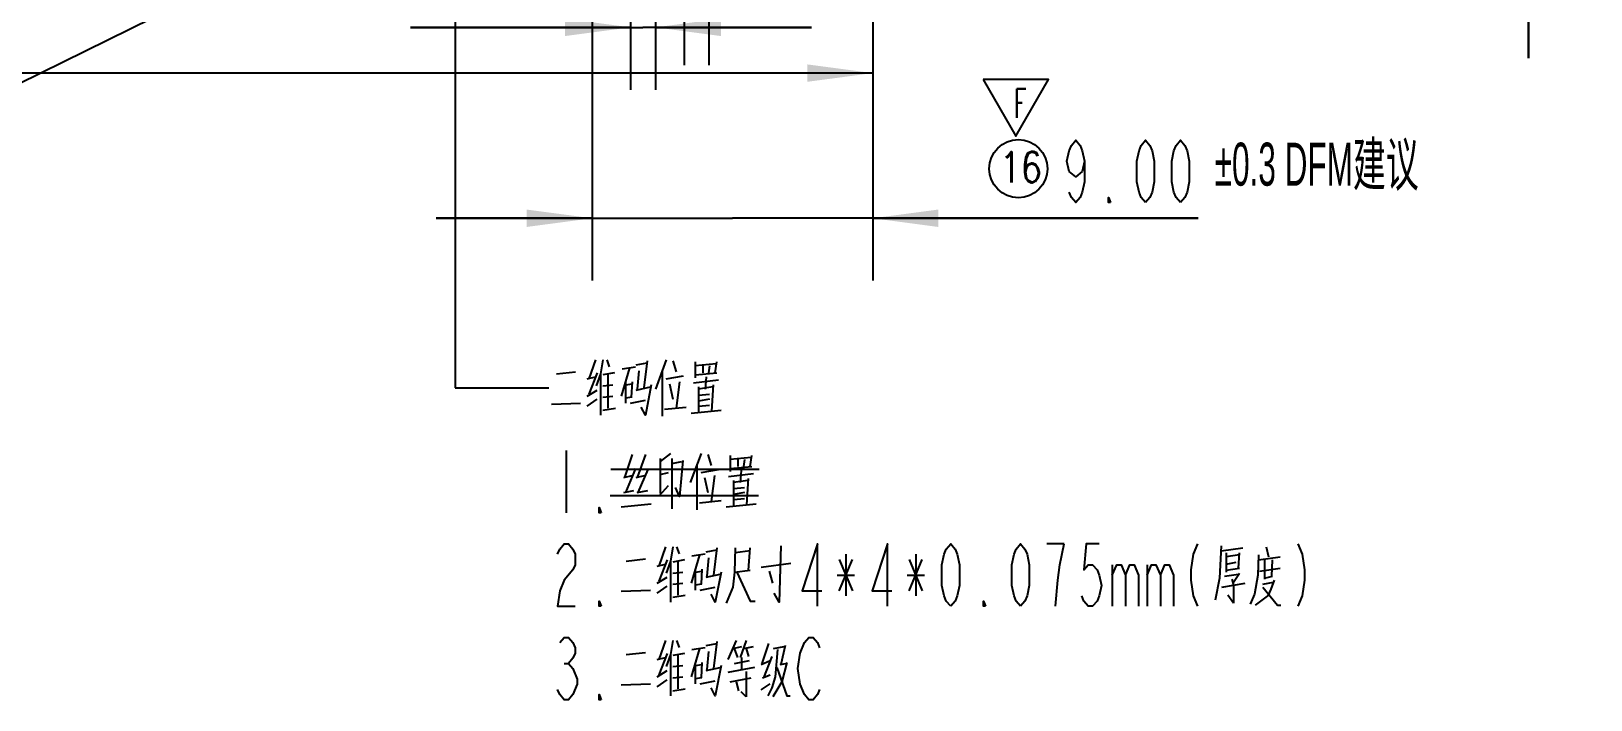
# Model space of a CAD drawing. Header units: millimetres. Extents: x 0 to 210, y 0 to 297.
# Drawn here: x 104.85 to 154.84, y 81.4 to 102.84 of the extents above; entities that cross this region are included whole.
import ezdxf
from ezdxf.enums import TextEntityAlignment as Align

# ---------------------------------------------------------------- set-up
doc = ezdxf.new("R2010")
doc.units = ezdxf.units.MM
doc.header["$LTSCALE"] = 19.36
doc.layers.get('0').update_dxf_attribs({"linetype": 'CONTINUOUS'})
doc.layers.add('備註', color=1, linetype='CONTINUOUS')
doc.styles.get("Standard").update_dxf_attribs({"font": 'SIMPLEX.SHX', "width": 0.56})
doc.dimstyles.new('DIMSTYLE_2', dxfattribs={"dimtxt": 2, "dimasz": 2.1, "dimexe": 2, "dimexo": 0.35, "dimgap": 0.5, "dimtad": 1, "dimzin": 0, "dimdsep": 46, "dimtxsty": 'Standard', "dimcen": 0.09, "dimazin": 0, "dimtol": 1, "dimtp": 0.12, "dimtm": 0.12, "dimtfac": 1, "dimtofl": 0, "dimtmove": 0, "dimatfit": 3, "dimfxl": 0, "dimtolj": 1, "dimtzin": 0, "dimarcsym": 0})
doc.dimstyles.new('DIMSTYLE_3', dxfattribs={"dimtxt": 2, "dimasz": 2.1, "dimexe": 2, "dimexo": 0.35, "dimgap": 0.5, "dimtad": 1, "dimzin": 0, "dimdsep": 46, "dimtxsty": 'Standard', "dimcen": 0.09, "dimazin": 0, "dimtp": 0.01, "dimtm": 0.01, "dimtfac": 1, "dimtofl": 0, "dimtmove": 0, "dimatfit": 3, "dimfxl": 0, "dimtolj": 1, "dimtzin": 0, "dimarcsym": 0})
doc.dimstyles.get("Standard").update_dxf_attribs({"dimtxt": 2, "dimasz": 2.1, "dimexe": 2, "dimexo": 0.35, "dimtad": 1, "dimzin": 0, "dimdsep": 46, "dimtxsty": 'Standard', "dimcen": 0.09, "dimazin": 0, "dimtol": 1, "dimtp": 0.01, "dimtm": 0.01, "dimtfac": 1, "dimtofl": 0, "dimtmove": 0, "dimatfit": 3, "dimfxl": 0, "dimtolj": 1, "dimtzin": 0, "dimarcsym": 0})

# ---------------------------------------------------------------- blocks, each defined once
blk = doc.blocks.new('_FILLED')
at = {"color": 0, "linetype": 'ByBlock'}
blk.add_solid([(0, 0), (-1, 0.133), (-1, -0.133)], dxfattribs=at)
blk = doc.blocks.new('*D144')
at = {"color": 2}
for p, q in [((48.006, 107.628), (48.006, 99.498)), ((131.826, 107.628), (131.826, 99.498)), ((48.006, 101.498), (89.916, 101.498)), ((131.826, 101.498), (89.916, 101.498))]:
    blk.add_line(p, q, dxfattribs=at)
at = {"color": 2, "xscale": 2.1, "yscale": 2.1, "zscale": 2.1, "rotation": 180}
blk.add_blockref('_FILLED', (48.006, 101.498), dxfattribs=at)
at = {"color": 2, "xscale": 2.1, "yscale": 2.1, "zscale": 2.1}
blk.add_blockref('_FILLED', (131.826, 101.498), dxfattribs=at)
blk = doc.blocks.new('*D255')
at = {"color": 2}
for p, q in [((152.84, 120.578), (152.84, 125.578)), ((152.84, 125.578), (152.84, 113.778)), ((131.176, 120.578), (154.84, 120.578)), ((152.84, 101.978), (152.84, 113.778)), ((131.176, 106.978), (154.84, 106.978)), ((152.84, 106.978), (152.84, 101.978))]:
    blk.add_line(p, q, dxfattribs=at)
at = {"color": 2, "xscale": 2.1, "yscale": 2.1, "zscale": 2.1}
for p, rotation in [((152.84, 120.578), 270), ((152.84, 106.978), 90)]:
    blk.add_blockref('_FILLED', p, dxfattribs=dict(at, rotation=rotation))
blk = doc.blocks.new('*D242727')
at = {"color": 2}
for p, q in [((124.059, 106.628), (124.059, 100.965)), ((124.859, 106.628), (124.859, 100.965)), ((124.059, 102.965), (117.008, 102.965)), ((117.008, 102.965), (124.459, 102.965)), ((129.859, 102.965), (124.459, 102.965)), ((124.859, 102.965), (129.859, 102.965))]:
    blk.add_line(p, q, dxfattribs=at)
at = {"color": 2, "xscale": 2.1, "yscale": 2.1, "zscale": 2.1}
blk.add_blockref('_FILLED', (124.059, 102.965), dxfattribs=at)
at = {"color": 2, "xscale": 2.1, "yscale": 2.1, "zscale": 2.1, "rotation": 180}
blk.add_blockref('_FILLED', (124.859, 102.965), dxfattribs=at)
blk = doc.blocks.new('*D252828')
at = {"color": 2}
for p, q in [((125.775, 106.628), (125.775, 101.755)), ((126.575, 106.628), (126.575, 101.755)), ((125.775, 103.755), (120.775, 103.755)), ((120.775, 103.755), (126.175, 103.755)), ((138.417, 103.755), (126.175, 103.755)), ((126.575, 103.755), (138.417, 103.755))]:
    blk.add_line(p, q, dxfattribs=at)
at = {"color": 2, "xscale": 2.1, "yscale": 2.1, "zscale": 2.1}
blk.add_blockref('_FILLED', (125.775, 103.755), dxfattribs=at)
at = {"color": 2, "xscale": 2.1, "yscale": 2.1, "zscale": 2.1, "rotation": 180}
blk.add_blockref('_FILLED', (126.575, 103.755), dxfattribs=at)
blk = doc.blocks.new('*D313434')
at = {"color": 2}
for p, q in [((131.826, 107.628), (131.826, 94.843)), ((122.83, 106.628), (122.83, 94.843)), ((122.83, 96.843), (117.83, 96.843)), ((117.83, 96.843), (127.328, 96.843)), ((142.25, 96.843), (127.328, 96.843)), ((131.826, 96.843), (142.25, 96.843))]:
    blk.add_line(p, q, dxfattribs=at)
at = {"color": 2, "xscale": 2.1, "yscale": 2.1, "zscale": 2.1}
blk.add_blockref('_FILLED', (122.83, 96.843), dxfattribs=at)
at = {"color": 2, "xscale": 2.1, "yscale": 2.1, "zscale": 2.1, "rotation": 180}
blk.add_blockref('_FILLED', (131.826, 96.843), dxfattribs=at)

msp = doc.modelspace()

# ---------------------------------------------------------------- linework, layer by layer
at = {"color": 2}
for p, q in [((122.937, 92.303), (122.723, 91.69)), ((123.39, 92.077), (123.31, 92.303)), ((124.03, 92.045), (123.763, 91.142)), ((123.79, 92.013), (124.217, 92.077)), ((124.243, 92.142), (124.59, 92.206)), ((124.59, 92.271), (124.483, 91.4)), ((125.203, 92.303), (124.857, 91.367)), ((125.416, 92.271), (125.523, 91.916)), ((126.136, 92.238), (126.136, 91.722)), ((126.803, 92.174), (126.136, 92.109)), ((126.377, 92.109), (126.377, 91.884)), ((126.59, 92.109), (126.563, 91.884)), ((126.776, 91.884), (126.83, 92.238)), ((121.683, 91.851), (122.297, 91.916)), ((122.67, 91.69), (122.937, 91.755)), ((122.99, 91.884), (122.723, 91.206)), ((123.097, 91.819), (123.097, 90.529)), ((123.55, 91.884), (123.177, 91.819)), ((123.177, 91.464), (123.496, 91.496)), ((123.337, 91.851), (123.337, 90.755)), ((123.896, 91.593), (123.896, 90.916)), ((123.896, 91.496), (124.11, 91.529)), ((124.11, 91.593), (124.083, 91.109)), ((124.323, 91.948), (124.27, 91.367)), ((125.07, 91.916), (125.07, 90.496)), ((125.203, 91.69), (125.763, 91.787)), ((125.31, 91.529), (125.416, 91.045)), ((125.63, 91.593), (125.523, 90.755)), ((126.083, 91.561), (126.883, 91.658)), ((126.136, 91.819), (126.83, 91.884)), ((126.483, 91.755), (126.457, 91.367)), ((126.67, 90.658), (126.723, 91.496)), ((122.67, 91.142), (122.99, 91.335)), ((122.67, 90.819), (122.99, 91.045)), ((123.177, 91.109), (123.496, 91.142)), ((124.11, 91.109), (123.896, 91.077)), ((124.057, 90.916), (124.536, 91.013)), ((124.243, 91.335), (124.697, 91.432)), ((126.697, 91.432), (126.243, 91.367)), ((126.243, 91.432), (126.243, 90.593)), ((126.243, 91.174), (126.59, 91.206)), ((126.59, 91.045), (126.243, 90.98)), ((121.523, 90.884), (122.457, 90.916)), ((123.177, 90.69), (123.577, 90.755)), ((125.15, 90.722), (125.843, 90.787)), ((126.003, 90.593), (126.963, 90.69)), ((126.243, 90.819), (126.59, 90.851)), ((122.003, 89.4), (122.003, 87.4)), ((124.11, 89.271), (123.87, 88.529)), ((124.536, 89.271), (124.27, 88.529)), ((125.337, 89.303), (125.016, 89.045)), ((125.016, 89.142), (125.016, 88.013)), ((125.39, 89.142), (125.39, 87.529)), ((125.39, 88.98), (125.71, 89.045)), ((126.323, 89.303), (125.977, 88.367)), ((126.536, 89.271), (126.643, 88.916)), ((127.257, 89.238), (127.257, 88.722)), ((127.923, 89.174), (127.257, 89.109)), ((127.497, 89.109), (127.497, 88.884)), ((127.71, 89.109), (127.683, 88.884)), ((127.897, 88.884), (127.95, 89.238)), ((123.843, 88.529), (124.11, 88.593)), ((124.217, 88.819), (123.896, 88.045)), ((124.243, 88.529), (124.51, 88.593)), ((124.617, 88.787), (124.297, 88.045)), ((125.016, 88.626), (125.283, 88.69)), ((126.19, 88.916), (126.19, 87.496)), ((126.323, 88.69), (126.883, 88.787)), ((126.43, 88.529), (126.536, 88.045)), ((126.75, 88.593), (126.643, 87.755)), ((127.203, 88.561), (128.003, 88.658)), ((127.257, 88.819), (127.95, 88.884)), ((127.603, 88.755), (127.577, 88.367)), ((127.79, 87.658), (127.843, 88.496)), ((123.843, 88.045), (124.163, 88.109)), ((124.27, 88.045), (124.617, 88.109)), ((124.99, 87.948), (125.283, 88.271)), ((127.817, 88.432), (127.363, 88.367)), ((127.363, 88.432), (127.363, 87.593)), ((127.363, 88.174), (127.71, 88.206)), ((127.71, 88.045), (127.363, 87.98)), ((123.763, 87.593), (124.723, 87.69)), ((126.27, 87.722), (126.963, 87.787)), ((127.123, 87.593), (128.083, 87.69)), ((127.363, 87.819), (127.71, 87.851)), ((125.177, 86.303), (124.963, 85.69)), ((125.63, 86.077), (125.55, 86.303)), ((126.27, 86.045), (126.003, 85.142)), ((126.03, 86.013), (126.457, 86.077)), ((126.483, 86.142), (126.83, 86.206)), ((126.83, 86.271), (126.723, 85.4)), ((127.897, 86.174), (127.416, 86.109)), ((127.843, 85.561), (127.897, 86.271)), ((130.963, 86.066), (130.963, 84.733)), ((133.203, 86.066), (133.203, 84.733)), ((137.963, 86.4), (137.403, 86.4)), ((142.99, 86.174), (143.683, 86.271)), ((143.15, 86.109), (143.15, 85.496)), ((143.577, 86.045), (143.15, 85.98)), ((143.55, 85.626), (143.577, 86.109)), ((144.43, 86.303), (144.51, 85.98)), ((123.923, 85.851), (124.536, 85.916)), ((124.91, 85.69), (125.177, 85.755)), ((125.23, 85.884), (124.963, 85.206)), ((125.337, 85.819), (125.337, 84.529)), ((125.79, 85.884), (125.416, 85.819)), ((125.416, 85.464), (125.737, 85.496)), ((125.577, 85.851), (125.577, 84.755)), ((126.136, 85.593), (126.136, 84.916)), ((126.136, 85.496), (126.35, 85.529)), ((126.35, 85.593), (126.323, 85.109)), ((126.563, 85.948), (126.51, 85.367)), ((127.39, 85.496), (127.897, 85.561)), ((128.243, 85.658), (129.203, 85.787)), ((128.617, 85.142), (128.51, 85.529)), ((130.753, 85.9), (131.173, 84.9)), ((130.753, 84.9), (131.173, 85.9)), ((132.993, 85.9), (133.413, 84.9)), ((132.993, 84.9), (133.413, 85.9)), ((139.503, 85.733), (139.503, 84.4)), ((140.623, 85.733), (140.623, 84.4)), ((143.15, 85.755), (143.47, 85.819)), ((143.15, 85.561), (143.577, 85.626)), ((144.19, 85.884), (144.883, 85.98)), ((144.217, 85.529), (144.883, 85.626)), ((144.376, 85.884), (144.376, 85.271)), ((144.617, 85.367), (144.643, 85.884)), ((124.91, 85.142), (125.23, 85.335)), ((124.91, 84.819), (125.23, 85.045)), ((125.416, 85.109), (125.737, 85.142)), ((126.35, 85.109), (126.136, 85.077)), ((126.296, 84.916), (126.776, 85.013)), ((126.483, 85.335), (126.937, 85.432)), ((130.683, 85.4), (131.243, 85.4)), ((132.923, 85.4), (133.483, 85.4)), ((143.016, 85.013), (143.763, 85.142)), ((143.097, 85.367), (143.55, 85.432)), ((143.363, 85.142), (143.577, 85.464)), ((144.323, 85.109), (144.67, 85.174)), ((144.376, 85.303), (144.643, 85.367)), ((123.763, 84.884), (124.697, 84.916)), ((125.416, 84.69), (125.817, 84.755)), ((143.39, 84.496), (143.203, 84.755)), ((144.51, 84.755), (144.083, 84.432)), ((125.177, 83.303), (124.963, 82.69)), ((125.63, 83.077), (125.55, 83.303)), ((126.27, 83.045), (126.003, 82.142)), ((126.03, 83.013), (126.457, 83.077)), ((126.483, 83.142), (126.83, 83.206)), ((126.83, 83.271), (126.723, 82.4)), ((127.443, 83.303), (127.176, 82.69)), ((127.337, 83.045), (127.63, 83.109)), ((127.497, 82.755), (127.39, 83.045)), ((127.763, 83.303), (127.577, 82.755)), ((127.683, 83.045), (128.003, 83.109)), ((127.763, 83.045), (127.843, 82.787)), ((128.483, 83.206), (128.27, 82.561)), ((128.643, 83.045), (128.99, 83.109)), ((129.017, 83.142), (128.883, 82.529)), ((121.933, 82.566), (122.073, 82.566)), ((123.923, 82.851), (124.536, 82.916)), ((124.91, 82.69), (125.177, 82.755)), ((125.23, 82.884), (124.963, 82.206)), ((125.337, 82.819), (125.337, 81.529)), ((125.79, 82.884), (125.416, 82.819)), ((125.416, 82.464), (125.737, 82.496)), ((125.577, 82.851), (125.577, 81.755)), ((126.136, 82.593), (126.136, 81.916)), ((126.136, 82.496), (126.35, 82.529)), ((126.35, 82.593), (126.323, 82.109)), ((126.563, 82.948), (126.51, 82.367)), ((127.39, 82.561), (127.87, 82.658)), ((127.63, 82.367), (127.63, 82.755)), ((128.243, 82.529), (128.536, 82.658)), ((128.59, 82.787), (128.323, 82.109)), ((128.857, 82.529), (129.043, 82.561)), ((124.91, 82.142), (125.23, 82.335)), ((124.91, 81.819), (125.23, 82.045)), ((125.416, 82.109), (125.737, 82.142)), ((126.35, 82.109), (126.136, 82.077)), ((126.296, 81.916), (126.776, 82.013)), ((126.483, 82.335), (126.937, 82.432)), ((128.03, 82.432), (127.176, 82.271)), ((127.257, 81.98), (127.923, 82.109)), ((127.763, 82.303), (127.763, 81.496)), ((128.296, 82.109), (128.536, 82.206)), ((123.763, 81.884), (124.697, 81.916)), ((125.416, 81.69), (125.817, 81.755)), ((127.443, 81.98), (127.523, 81.69)), ((127.763, 81.496), (127.603, 81.658)), ((128.243, 81.722), (128.536, 81.916))]:
    msp.add_line(p, q, dxfattribs=at)
for points in [[(138.61, 98.676), (138.54, 98.343), (138.33, 98.176), (138.12, 98.343), (138.05, 98.676), (138.12, 99.009), (138.19, 99.176), (138.33, 99.343), (138.47, 99.176), (138.54, 99.009), (138.61, 98.676), (138.61, 98.009), (138.54, 97.676), (138.47, 97.509), (138.33, 97.343), (138.19, 97.509), (138.12, 97.676)], [(140.57, 97.343), (140.43, 97.509), (140.36, 97.676), (140.29, 98.009), (140.29, 98.676), (140.36, 99.009), (140.43, 99.176), (140.57, 99.343), (140.71, 99.176), (140.78, 99.009), (140.85, 98.676), (140.85, 98.009), (140.78, 97.676), (140.71, 97.509), (140.57, 97.343)], [(141.69, 97.343), (141.55, 97.509), (141.48, 97.676), (141.41, 98.009), (141.41, 98.676), (141.48, 99.009), (141.55, 99.176), (141.69, 99.343), (141.83, 99.176), (141.9, 99.009), (141.97, 98.676), (141.97, 98.009), (141.9, 97.676), (141.83, 97.509), (141.69, 97.343)], [(139.45, 97.343), (139.38, 97.343), (139.38, 97.509), (139.45, 97.343)], [(123.177, 92.303), (123.097, 91.851), (122.963, 91.464)], [(124.723, 91.496), (124.536, 90.529), (124.403, 90.787)], [(125.737, 89.077), (125.63, 87.916), (125.497, 88.206)], [(123.123, 87.4), (123.053, 87.4), (123.053, 87.566), (123.123, 87.4)], [(121.723, 86.066), (121.793, 86.233), (121.933, 86.4), (122.073, 86.4), (122.213, 86.233), (122.283, 86.066), (122.283, 85.733), (122.213, 85.566), (121.933, 85.233)], [(125.416, 86.303), (125.337, 85.851), (125.203, 85.464)], [(127.416, 86.271), (127.39, 85.496), (127.337, 85.013), (127.123, 84.496)], [(128.883, 86.335), (128.83, 84.529), (128.67, 84.819)], [(130.053, 84.4), (130.053, 86.4), (129.563, 84.9), (130.193, 84.9)], [(132.293, 84.4), (132.293, 86.4), (131.803, 84.9), (132.433, 84.9)], [(134.323, 84.4), (134.183, 84.566), (134.113, 84.733), (134.043, 85.066), (134.043, 85.733), (134.113, 86.066), (134.183, 86.233), (134.323, 86.4), (134.463, 86.233), (134.533, 86.066), (134.603, 85.733), (134.603, 85.066), (134.533, 84.733), (134.463, 84.566), (134.323, 84.4)], [(136.563, 84.4), (136.423, 84.566), (136.353, 84.733), (136.283, 85.066), (136.283, 85.733), (136.353, 86.066), (136.423, 86.233), (136.563, 86.4), (136.703, 86.233), (136.773, 86.066), (136.843, 85.733), (136.843, 85.066), (136.773, 84.733), (136.703, 84.566), (136.563, 84.4)], [(137.683, 84.4), (137.753, 85.233), (137.823, 85.733), (137.963, 86.4)], [(139.083, 86.4), (138.663, 86.4), (138.593, 85.566), (138.733, 85.733), (138.873, 85.733), (139.013, 85.566), (139.083, 85.4), (139.153, 85.066), (139.083, 84.733), (139.013, 84.566), (138.873, 84.4), (138.733, 84.4), (138.593, 84.566), (138.523, 84.733)], [(142.233, 86.4), (142.093, 86.066), (142.023, 85.566), (142.023, 85.233), (142.093, 84.733), (142.233, 84.4)], [(142.99, 86.335), (142.937, 85.303), (142.803, 84.593)], [(144.19, 86.045), (144.163, 85.4), (144.057, 84.787), (143.923, 84.464)], [(145.453, 86.4), (145.593, 86.066), (145.663, 85.566), (145.663, 85.233), (145.593, 84.733), (145.453, 84.4)], [(126.963, 85.496), (126.776, 84.529), (126.643, 84.787)], [(127.47, 85.496), (127.897, 84.561), (128.056, 84.561)], [(139.503, 85.4), (139.643, 85.733), (139.783, 85.733), (139.923, 85.4), (139.923, 84.4)], [(139.923, 85.4), (140.063, 85.733), (140.203, 85.733), (140.343, 85.4), (140.343, 84.4)], [(140.623, 85.4), (140.763, 85.733), (140.903, 85.733), (141.043, 85.4), (141.043, 84.4)], [(141.043, 85.4), (141.183, 85.733), (141.323, 85.733), (141.463, 85.4), (141.463, 84.4)], [(121.933, 85.233), (121.793, 84.9), (121.723, 84.4), (122.283, 84.4)], [(143.337, 85.271), (143.39, 85.077), (143.39, 84.496)], [(144.323, 85.013), (144.803, 84.432), (144.91, 84.432)], [(144.51, 84.755), (144.59, 84.948), (144.697, 85.238)], [(123.123, 84.4), (123.053, 84.4), (123.053, 84.566), (123.123, 84.4)], [(135.443, 84.4), (135.373, 84.4), (135.373, 84.566), (135.443, 84.4)], [(121.793, 83.233), (121.933, 83.4), (122.073, 83.4), (122.213, 83.233), (122.283, 83.066), (122.283, 82.9), (122.213, 82.733), (122.073, 82.566), (122.213, 82.4)], [(125.416, 83.303), (125.337, 82.851), (125.203, 82.464)], [(128.776, 83.013), (128.697, 82.142), (128.59, 81.787), (128.457, 81.529)], [(129.633, 81.566), (129.493, 81.9), (129.423, 82.4), (129.493, 82.9), (129.633, 83.233)], [(129.633, 83.233), (129.773, 83.4), (129.913, 83.4), (130.053, 83.233), (130.123, 83.066)], [(126.963, 82.496), (126.776, 81.529), (126.643, 81.787)], [(129.07, 82.593), (128.91, 81.98), (128.617, 81.496)], [(122.213, 82.4), (122.353, 82.066), (122.353, 81.9)], [(128.75, 82.432), (129.07, 81.529), (129.176, 81.529)], [(122.353, 81.9), (122.213, 81.566), (122.073, 81.4), (121.933, 81.4), (121.793, 81.566), (121.723, 81.733)], [(123.123, 81.4), (123.053, 81.4), (123.053, 81.566), (123.123, 81.4)], [(130.123, 81.733), (130.053, 81.566), (129.913, 81.4), (129.773, 81.4), (129.633, 81.566)]]:
    msp.add_lwpolyline(points, dxfattribs=at)
at = {"layer": '備註'}
for p, q in [((123.429, 88.799), (128.181, 88.799)), ((123.412, 87.948), (128.16, 87.948))]:
    msp.add_line(p, q, dxfattribs=at)
msp.add_lwpolyline([(135.367, 101.289), (136.411, 99.48), (137.455, 101.289)], close=True, dxfattribs=at)
msp.add_circle((136.491, 98.433), 0.933, dxfattribs=at)

# ---------------------------------------------------------------- texts
at = {"layer": '備註', "width": 0.8}
msp.add_text('16', height=0.9798, dxfattribs=at).set_placement((136.572, 98.482), align=Align.MIDDLE_CENTER)
at = {"layer": '備註', "insert": (136.349, 100.994), "char_height": 0.933, "width": 1.61001, "attachment_point": 1}
msp.add_mtext('F', dxfattribs=at)
at = {"layer": '備註', "ltscale": 0.8, "insert": (142.786, 99.268), "char_height": 1.38, "width": 13.97212, "attachment_point": 1}
msp.add_mtext('{\\fPMingLiU|b0|i0|c136|p18;\\C1;%%P0.3 DFM建议}', dxfattribs=at)

# ---------------------------------------------------------------- dimensions: what is measured, and where the dimension line sits
at = {"color": 2}
for base, p1, p2, angle, picture, middle in [((152.84, 120.578), (130.826, 106.978), (130.826, 120.578), 90, '*D255', (152.84, 110.978)), ((122.83, 96.843), (131.826, 107.978), (122.83, 106.978), 180, '*D313434', (137.77, 96.843)), ((125.775, 103.755), (126.575, 106.978), (125.775, 106.978), 180, '*D252828', (133.937, 103.755))]:
    dim = msp.add_linear_dim(base=base, p1=p1, p2=p2, angle=angle, dimstyle='DIMSTYLE_3', dxfattribs=at)
    dim.commit()
    dim.dimension.update_dxf_attribs({"geometry": picture, "text_midpoint": middle, "dimtype": 160})
for base, p1, p2, dimstyle, picture, middle in [((131.826, 101.498), (48.006, 107.978), (131.826, 107.978), 'DIMSTYLE_2', '*D144', (87.962, 101.498)), ((124.859, 102.965), (124.059, 106.978), (124.859, 106.978), 'DIMSTYLE_3', '*D242727', (117.008, 102.965))]:
    dim = msp.add_linear_dim(base=base, p1=p1, p2=p2, dimstyle=dimstyle, dxfattribs=at)
    dim.commit()
    dim.dimension.update_dxf_attribs({"geometry": picture, "text_midpoint": middle, "dimtype": 160})

# ---------------------------------------------------------------- leaders
for points in [[(124.455, 111.021), (85.587, 91.838), (88.587, 91.838)], [(118.443, 108.796), (118.443, 91.4), (121.443, 91.4)]]:
    msp.add_leader(points, dimstyle='Standard', override={"dimtad": 0}, dxfattribs=at)

doc.saveas('drawing.dxf')
